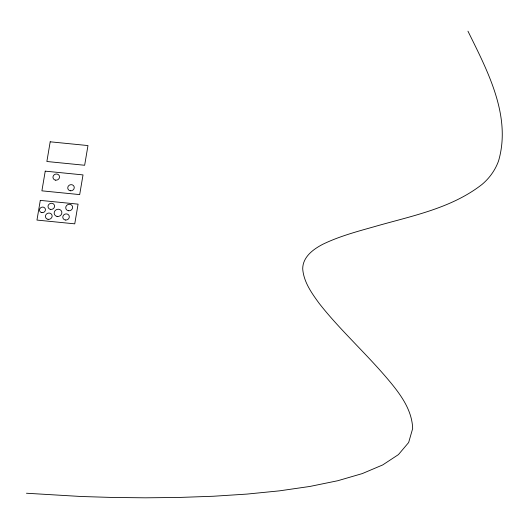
<?xml version="1.0" encoding="UTF-8"?>
<svg xmlns="http://www.w3.org/2000/svg" width="529" height="529" viewBox="0 0 529 529"><rect width="100%" height="100%" fill="white"/><g stroke="black" fill="none" stroke-linecap="round" stroke-linejoin="round"><path stroke-width="0.79" d="M26.45 493.24L81.201 496.5L112.479 497.458L145.415 497.815L179.285 497.445L213.379 496.248L246.983 494.086L279.391 490.859L309.882 486.449L337.747 480.735L362.266 473.6L382.731 464.925L398.43 454.603L408.652 442.515L412.673 428.536C412.065 411.608 402.569 397.358 392.3 384.616C380.668 370.28 367.853 356.976 355.111 343.625C342.666 330.565 330.182 317.493 319.073 303.249C311.588 292.973 303.666 281.897 302.707 268.798C302.753 256.915 313.267 249.225 322.829 244.266C338.805 236.516 356.004 231.821 373.044 227.047C410.372 216.169 450.688 208.902 482.045 184.416A55.089 50.817 -21.3 0 0 498.563 160.902C511.655 115.877 487.341 70.602 467.96 31.185M40.29 200.385L36.964 220.077L74.748 223.846L78.074 204.148L40.29 200.385M45.236 171.145L41.903 190.837L79.687 194.599L83.02 174.907L45.236 171.145M50.195 141.805L46.869 161.497L84.647 165.266L87.979 145.568L50.195 141.805M55.585 180.158A3.319 3.062 -21.3 0 0 59.36 175.952A3.319 3.062 -21.3 0 0 53.779 175.172A3.319 3.062 -21.3 0 0 55.585 180.158M70.37 190.777A3.3 3.048 -21.3 0 0 74.093 186.572A3.3 3.048 -21.3 0 0 68.539 185.831A3.3 3.048 -21.3 0 0 70.37 190.777M68.505 210.747A3.491 3.22 -21.3 0 0 72.46 206.31A3.491 3.22 -21.3 0 0 66.588 205.503A3.491 3.22 -21.3 0 0 68.505 210.747M65.424 220.024A3.3 3.048 -21.3 0 0 69.147 215.819A3.3 3.048 -21.3 0 0 63.592 215.072A3.3 3.048 -21.3 0 0 65.424 220.024M57.053 216.434A3.908 3.604 -21.3 0 0 61.741 211.686A3.908 3.604 -21.3 0 0 55.247 210.456A3.908 3.604 -21.3 0 0 57.053 216.434M50.645 209.405A3.319 3.062 -21.3 0 0 54.414 205.192A3.319 3.062 -21.3 0 0 48.833 204.412A3.319 3.062 -21.3 0 0 50.645 209.405M48.033 219.323A3.392 3.128 -21.3 0 0 52.001 215.118A3.392 3.128 -21.3 0 0 46.327 214.179A3.392 3.128 -21.3 0 0 48.033 219.323M41.89 212.638A2.995 2.764 -21.3 0 0 45.289 208.829A2.995 2.764 -21.3 0 0 40.244 208.142A2.995 2.764 -21.3 0 0 41.89 212.638"/></g></svg>
